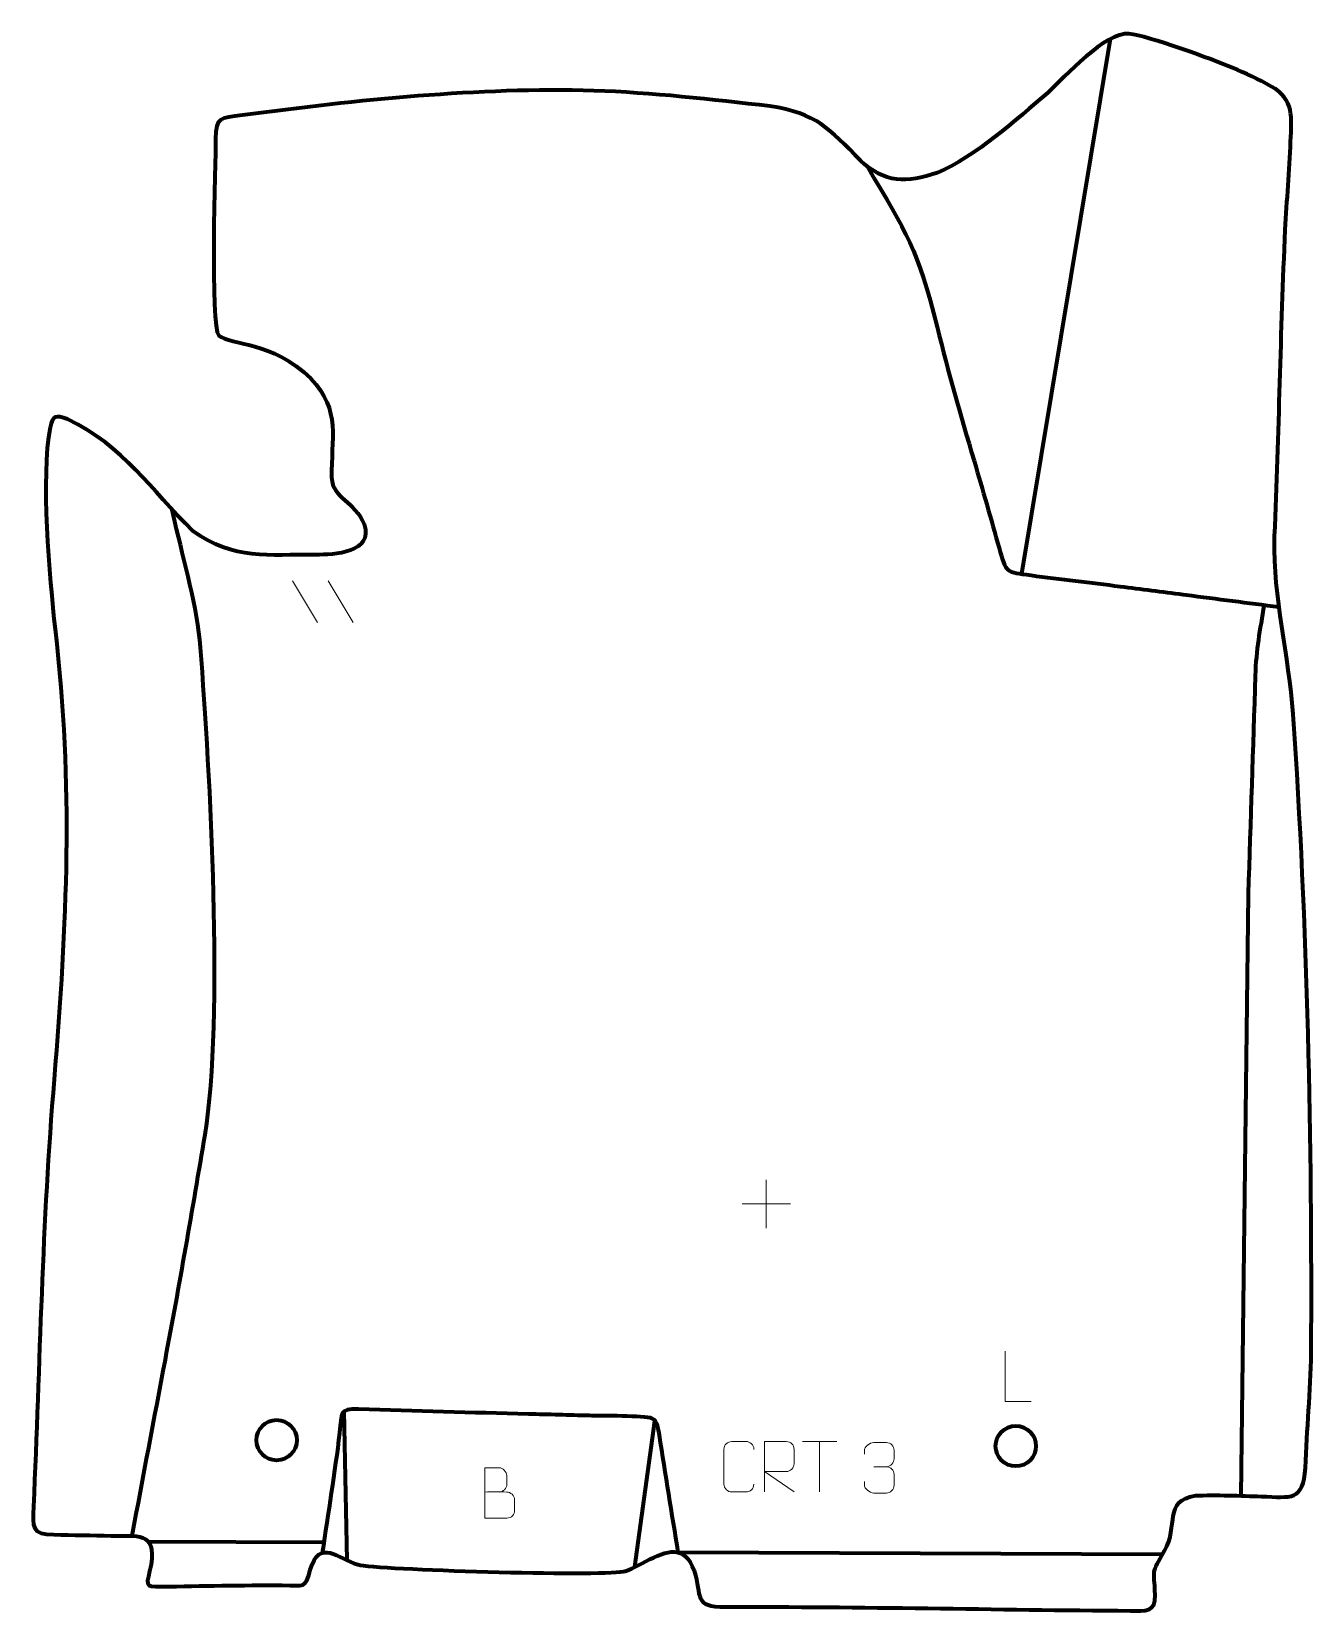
# Model space of a CAD drawing. Header units: millimetres. Extents: x -569 to 66, y -23 to 760.
import ezdxf

# ---------------------------------------------------------------- set-up
doc = ezdxf.new("R2010")
doc.units = ezdxf.units.MM
doc.header["$MEASUREMENT"] = 0
doc.layers.add('layer 1', color=7, linetype='Continuous')
doc.layers.add('layer 2', color=7, linetype='Continuous')

msp = doc.modelspace()

# ---------------------------------------------------------------- linework, layer by layer
at = {"layer": 'layer 1', "color": 142, "lineweight": 200}
for centre in [(-447.5244, 62.345), (-81.2088, 59.4165)]:
    msp.add_ellipse(centre, major_axis=(0, 10), ratio=1, dxfattribs=at)
at = {"layer": 'layer 1', "color": 142, "lineweight": 158}
for points in [[(-78.2412, 491.6375), (-78.2412, 491.6375), (-34.2244, 756.6213), (-34.2244, 756.6213)], [(-412.6055, 2.8244), (-412.6055, 2.8244), (-414.0586, 76.6575), (-414.0586, 76.6575)], [(-269.9373, -0.4687), (-269.9373, -0.4687), (-260.1348, 71.8378), (-260.1348, 71.8378)], [(-511.134, 12.0648), (-511.134, 12.0648), (-424.0881, 11.8456), (-424.0881, 11.8456)]]:
    msp.add_open_spline(points, degree=3, dxfattribs=at)
for points, knots in [([(-154.9413, 693.509), (-135.0661, 659.9494), (-129.88, 652.7788), (-120.2359, 613.9713), (-120.2359, 613.9713), (-114.5701, 591.1725), (-108.5828, 570.0301), (-101.8941, 547.5418), (-101.8941, 547.5418), (-97.6281, 533.1992), (-93.5116, 518.9008), (-89.5363, 504.4743), (-89.5363, 504.4743), (-86.0855, 491.9102), (-86.2616, 492.596), (-73.6743, 490.8649), (-73.6743, 490.8649), (-59.1123, 488.8622), (-44.1277, 487.243), (-29.4784, 485.356), (-29.4784, 485.356), (-19.0838, 484.017), (-8.6892, 482.6782), (1.7054, 481.3392), (1.7054, 481.3392), (1.7054, 481.3392), (3.1903, 481.1479), (3.1903, 481.1479), (3.1903, 481.1479), (18.5348, 479.1713), (33.8792, 477.1947), (49.2236, 475.2181)], [0, 0, 0, 0, 0.11111111, 0.11111111, 0.11111111, 0.11111111, 0.22222222, 0.22222222, 0.22222222, 0.22222222, 0.33333333, 0.33333333, 0.33333333, 0.33333333, 0.44444444, 0.44444444, 0.44444444, 0.44444444, 0.55555556, 0.55555556, 0.55555556, 0.55555556, 0.66666667, 0.66666667, 0.66666667, 0.66666667, 0.77777778, 0.77777778, 0.77777778, 0.77777778, 1, 1, 1, 1]), ([(-519.1139, 14.9144), (-513.631, 43.9862), (-508.1564, 73.0596), (-502.6651, 102.1298), (-502.6651, 102.1298), (-495.7178, 138.9079), (-489.0913, 176.7106), (-483.0086, 213.5615), (-483.0086, 213.5615), (-473.4349, 271.5625), (-480.489, 393.7761), (-485.2328, 455.0344), (-485.2328, 455.0344), (-486.7732, 474.9264), (-493.4615, 497.5757), (-497.9183, 517.5082), (-497.9183, 517.5082), (-497.9183, 517.5082), (-499.2123, 523.2956), (-499.2123, 523.2956)], [0, 0, 0, 0, 0.16666667, 0.16666667, 0.16666667, 0.16666667, 0.33333333, 0.33333333, 0.33333333, 0.33333333, 0.5, 0.5, 0.5, 0.5, 0.66666667, 0.66666667, 0.66666667, 0.66666667, 1, 1, 1, 1]), ([(41.8082, 476.1733), (39.7363, 463.5635), (37.8178, 454.1299), (37.4257, 441.1603), (37.4257, 441.1603), (36.3346, 405.0687), (35.1148, 368.9722), (33.9493, 332.882), (33.9493, 332.882), (33.9493, 332.882), (30.2487, 34.8124), (30.2487, 34.8124)], [0, 0, 0, 0, 0.25, 0.25, 0.25, 0.25, 0.5, 0.5, 0.5, 0.5, 1, 1, 1, 1]), ([(-8.6013, 5.6631), (-8.6013, 5.6631), (-248.4822, 6.7092), (-248.4822, 6.7092), (-248.4822, 6.7092), (-251.6676, 26.1116), (-254.7125, 45.5111), (-257.8541, 64.9071), (-257.8541, 64.9071), (-258.2732, 67.4943), (-258.7176, 72.0323), (-261.5103, 73.0844), (-261.5103, 73.0844), (-265.262, 74.4977), (-286.9292, 74.3596), (-292.5899, 74.5045), (-292.5899, 74.5045), (-302.6252, 74.7614), (-312.6606, 75.0183), (-322.6959, 75.2751), (-322.6959, 75.2751), (-350.8395, 75.993), (-378.7791, 76.7832), (-406.9172, 77.737), (-406.9172, 77.737), (-416.7282, 78.0696), (-415.1255, 75.9119), (-416.3248, 66.0272), (-416.3248, 66.0272), (-418.7195, 46.2914), (-421.9962, 26.1988), (-424.8684, 6.4821)], [0, 0, 0, 0, 0.11111111, 0.11111111, 0.11111111, 0.11111111, 0.22222222, 0.22222222, 0.22222222, 0.22222222, 0.33333333, 0.33333333, 0.33333333, 0.33333333, 0.44444444, 0.44444444, 0.44444444, 0.44444444, 0.55555556, 0.55555556, 0.55555556, 0.55555556, 0.66666667, 0.66666667, 0.66666667, 0.66666667, 0.77777778, 0.77777778, 0.77777778, 0.77777778, 1, 1, 1, 1])]:
    msp.add_open_spline(points, degree=3, knots=knots, dxfattribs=at)
at = {"layer": 'layer 1', "color": 250, "lineweight": 9}
for points in [[(-439.6786, 488.0853), (-439.6786, 488.0853), (-427.3143, 467.541), (-427.3143, 467.541)], [(-421.9487, 488.0853), (-421.9487, 488.0853), (-409.5844, 467.541), (-409.5844, 467.541)], [(-204.8965, 191.3519), (-204.8965, 191.3519), (-204.8965, 167.374), (-204.8965, 167.374)], [(-216.8854, 179.3629), (-216.8854, 179.3629), (-192.9075, 179.3629), (-192.9075, 179.3629)], [(-186.9315, 61.6413), (-186.9315, 61.6413), (-169.9443, 61.6413), (-169.9443, 61.6413)], [(-178.4377, 36.7113), (-178.4377, 36.7113), (-178.4377, 61.6648), (-178.4377, 61.6648)], [(-151.5361, 49.188), (-151.5361, 49.188), (-145.3397, 49.188), (-145.3397, 49.188)]]:
    msp.add_open_spline(points, degree=3, dxfattribs=at)
for points, knots in [([(-73.5385, 81.512), (-73.5385, 81.512), (-86.4876, 81.512), (-86.4876, 81.512), (-86.4876, 81.512), (-86.4876, 81.512), (-86.4876, 106.4656), (-86.4876, 106.4656)], [0, 0, 0, 0, 0.33333333, 0.33333333, 0.33333333, 0.33333333, 1, 1, 1, 1]), ([(-211.0149, 40.529), (-211.1547, 38.2056), (-212.8319, 36.726), (-214.9796, 36.7152), (-214.9796, 36.7152), (-217.3115, 36.7156), (-219.6434, 36.7156), (-221.9749, 36.7152), (-221.9749, 36.7152), (-223.8999, 36.6098), (-225.872, 38.4943), (-225.8608, 40.5116), (-225.8608, 40.5116), (-225.8604, 46.2817), (-225.8604, 52.0514), (-225.8608, 57.8207), (-225.8608, 57.8207), (-225.8566, 59.9588), (-224.1099, 61.678), (-221.9575, 61.6645), (-221.9575, 61.6645), (-219.6318, 61.6645), (-217.3057, 61.6645), (-214.9796, 61.6645), (-214.9796, 61.6645), (-213.033, 61.7), (-211.0416, 60.2085), (-211.0149, 57.7709)], [0, 0, 0, 0, 0.125, 0.125, 0.125, 0.125, 0.25, 0.25, 0.25, 0.25, 0.375, 0.375, 0.375, 0.375, 0.5, 0.5, 0.5, 0.5, 0.625, 0.625, 0.625, 0.625, 0.75, 0.75, 0.75, 0.75, 1, 1, 1, 1]), ([(-205.77, 36.7113), (-205.77, 36.7113), (-205.77, 61.6648), (-205.77, 61.6648), (-205.77, 61.6648), (-202.1752, 61.6648), (-198.5797, 61.6648), (-194.9845, 61.6648), (-194.9845, 61.6648), (-192.6592, 61.6271), (-191.1019, 60.1371), (-191.106, 57.7707), (-191.106, 57.7707), (-191.1064, 55.7352), (-191.1064, 52.6758), (-191.106, 50.6398), (-191.106, 50.6398), (-191.1125, 48.7643), (-192.9248, 46.8225), (-194.9343, 46.8034), (-194.9343, 46.8034), (-194.9343, 46.8034), (-205.77, 46.8034), (-205.77, 46.8034), (-205.77, 46.8034), (-205.77, 46.8034), (-191.1153, 36.7113), (-191.1153, 36.7113)], [0, 0, 0, 0, 0.125, 0.125, 0.125, 0.125, 0.25, 0.25, 0.25, 0.25, 0.375, 0.375, 0.375, 0.375, 0.5, 0.5, 0.5, 0.5, 0.625, 0.625, 0.625, 0.625, 0.75, 0.75, 0.75, 0.75, 1, 1, 1, 1]), ([(-156.2458, 55.4332), (-156.2458, 55.4332), (-156.2458, 57.2904), (-156.2458, 57.2904), (-156.2458, 57.2904), (-156.2601, 59.0323), (-153.5956, 61.1504), (-151.5365, 61.1277), (-151.5365, 61.1277), (-149.4724, 61.1277), (-147.4084, 61.1277), (-145.3447, 61.1277), (-145.3447, 61.1277), (-143.1502, 61.1365), (-141.5519, 59.2897), (-141.5075, 57.3776), (-141.5075, 57.3776), (-141.5079, 55.9425), (-141.5079, 54.5074), (-141.5075, 53.0719), (-141.5075, 53.0719), (-141.5561, 51.4184), (-143.1587, 49.1884), (-145.357, 49.1984), (-145.357, 49.1984), (-143.1533, 49.1872), (-141.5453, 47.384), (-141.4913, 45.3245), (-141.4913, 45.3245), (-141.4917, 43.5398), (-141.4917, 41.7551), (-141.4913, 39.97), (-141.4913, 39.97), (-141.4812, 37.9086), (-143.5361, 36.1455), (-145.357, 36.1536), (-145.357, 36.1536), (-147.4223, 36.1539), (-149.4875, 36.1539), (-151.5531, 36.1536), (-151.5531, 36.1536), (-153.7217, 36.1651), (-156.2527, 38.5653), (-156.2713, 40.0271), (-156.2713, 40.0271), (-156.2713, 40.0271), (-156.2713, 41.9357), (-156.2713, 41.9357)], [0, 0, 0, 0, 0.07692308, 0.07692308, 0.07692308, 0.07692308, 0.15384615, 0.15384615, 0.15384615, 0.15384615, 0.23076923, 0.23076923, 0.23076923, 0.23076923, 0.30769231, 0.30769231, 0.30769231, 0.30769231, 0.38461538, 0.38461538, 0.38461538, 0.38461538, 0.46153846, 0.46153846, 0.46153846, 0.46153846, 0.53846154, 0.53846154, 0.53846154, 0.53846154, 0.61538462, 0.61538462, 0.61538462, 0.61538462, 0.69230769, 0.69230769, 0.69230769, 0.69230769, 0.76923077, 0.76923077, 0.76923077, 0.76923077, 0.84615385, 0.84615385, 0.84615385, 0.84615385, 1, 1, 1, 1]), ([(-344.3507, 36.6662), (-340.7121, 36.6666), (-337.125, 36.6666), (-333.4856, 36.6662), (-333.4856, 36.6662), (-331.5102, 36.6489), (-329.5866, 34.9128), (-329.5866, 32.8632), (-329.5866, 32.8632), (-329.587, 31.7346), (-329.587, 28.6852), (-329.5866, 27.5563), (-329.5866, 27.5563), (-329.569, 25.6984), (-331.1111, 23.6845), (-333.4326, 23.7014), (-333.4326, 23.7014), (-337.0724, 23.7018), (-340.7118, 23.7018), (-344.3507, 23.7014), (-344.3507, 23.7014), (-344.3507, 32.0197), (-344.3507, 40.3375), (-344.3507, 48.655), (-344.3507, 48.655), (-341.977, 48.655), (-339.6029, 48.655), (-337.2287, 48.655), (-337.2287, 48.655), (-335.5479, 48.6726), (-333.4511, 46.7621), (-333.4334, 44.7997), (-333.4334, 44.7997), (-333.4338, 42.7336), (-333.4338, 42.5876), (-333.4334, 40.5211), (-333.4334, 40.5211), (-333.4161, 38.455), (-335.2706, 36.6489), (-337.2806, 36.6662)], [0, 0, 0, 0, 0.09090909, 0.09090909, 0.09090909, 0.09090909, 0.18181818, 0.18181818, 0.18181818, 0.18181818, 0.27272727, 0.27272727, 0.27272727, 0.27272727, 0.36363636, 0.36363636, 0.36363636, 0.36363636, 0.45454545, 0.45454545, 0.45454545, 0.45454545, 0.54545455, 0.54545455, 0.54545455, 0.54545455, 0.63636364, 0.63636364, 0.63636364, 0.63636364, 0.72727273, 0.72727273, 0.72727273, 0.72727273, 0.81818182, 0.81818182, 0.81818182, 0.81818182, 1, 1, 1, 1])]:
    msp.add_open_spline(points, degree=3, knots=knots, dxfattribs=at)
at = {"layer": 'layer 2', "color": 242, "lineweight": 158}
msp.add_open_spline([(-290.3242, 730.955), (-261.6233, 729.941), (-231.6553, 726.6282), (-203.091, 723.266), (-203.091, 723.266), (-179.8179, 719.6833), (-173.8502, 712.3453), (-158.2254, 696.332), (-158.2254, 696.332), (-146.3713, 685.1869), (-135.0522, 684.8612), (-120.1891, 690.3234), (-120.1891, 690.3234), (-100.9593, 698.2669), (-81.4247, 716.4788), (-65.3011, 729.968), (-65.3011, 729.968), (-57.1038, 737.8264), (-36.6293, 760.2226), (-25.1221, 759.1326), (-25.1221, 759.1326), (-15.862, 758.2555), (16.5533, 746.3102), (26.1542, 742.2938), (26.1542, 742.2938), (32.751, 739.5341), (39.1471, 736.5964), (45.3824, 733.0868), (45.3824, 733.0868), (56.9263, 726.476), (55.4171, 717.7643), (54.9825, 705.8472), (54.9825, 705.8472), (54.4489, 691.2155), (53.0793, 676.696), (52.3468, 662.0856), (52.3468, 662.0856), (49.9185, 611.5208), (49.3338, 560.8887), (47.0263, 510.3191), (47.0263, 510.3191), (47.0263, 510.3191), (46.9578, 508.8171), (46.9578, 508.8171), (46.9578, 508.8171), (46.363, 479.9283), (54.135, 451.1617), (56.2242, 422.0579), (56.2242, 422.0579), (63.4892, 317.2799), (65.7604, 210.5873), (65.1806, 105.5535), (65.1806, 105.5535), (64.9126, 86.4937), (62.9822, 67.7079), (62.3007, 48.6536), (62.3007, 48.6536), (61.3182, 31.9601), (55.2421, 34.0017), (40.5231, 34.4805), (40.5231, 34.4805), (30.3986, 34.7959), (17.7209, 35.3459), (7.8091, 34.869), (7.8091, 34.869), (-8.27, 32.3666), (-0.2865, 19.9482), (-7.5255, 7.5114), (-7.5255, 7.5114), (-14.356, -4.224), (-12.6189, -0.952), (-12.149, -14.3788), (-12.149, -14.3788), (-11.848, -22.979), (-16.8377, -22.2204), (-24.458, -22.1671), (-24.458, -22.1671), (-91.3425, -21.6991), (-158.1587, -20.0398), (-225.087, -20.2833), (-225.087, -20.2833), (-241.0632, -20.3414), (-236.7255, -15.1551), (-240.6623, -2.3007), (-240.6623, -2.3007), (-245.4247, 10.9572), (-254.205, 7.7109), (-264.4156, 2.3881), (-264.4156, 2.3881), (-270.7472, -0.9126), (-273.2154, -2.2587), (-275.7101, -2.7203), (-275.7101, -2.7203), (-288.6542, -5.1156), (-397.9802, -1.8441), (-407.2579, 0.721), (-407.2579, 0.721), (-417.1607, 3.4588), (-426.071, 14.1511), (-430.8436, -1.9727), (-430.8436, -1.9727), (-433.6602, -11.488), (-433.342, -9.5829), (-444.6924, -9.5268), (-444.6924, -9.5268), (-464.765, -9.4422), (-484.6003, -9.882), (-504.6485, -10.2061), (-504.6485, -10.2061), (-513.8882, -10.3541), (-511.7294, -9.4331), (-509.73, 0.818), (-509.73, 0.818), (-507.136, 17.1233), (-516.6197, 14.7506), (-529.4333, 15.0043), (-529.4333, 15.0043), (-538.9692, 15.1932), (-548.4446, 15.3625), (-557.978, 15.5274), (-557.978, 15.5274), (-568.9347, 15.717), (-568.5936, 19.1733), (-568.0289, 29.4012), (-568.0289, 29.4012), (-564.8391, 100.3538), (-563.7215, 170.0913), (-557.7895, 241.0354), (-557.7895, 241.0354), (-551.5078, 318.2942), (-548.1969, 386.6592), (-557.3019, 464.1038), (-557.3019, 464.1038), (-560.0859, 489.866), (-564.548, 539.6934), (-559.7612, 564.1126), (-559.7612, 564.1126), (-558.6329, 569.8686), (-556.9998, 570.4476), (-551.0935, 568.1359), (-551.0935, 568.1359), (-523.1051, 554.8612), (-510.0577, 533.1862), (-489.0232, 512.7821), (-489.0232, 512.7821), (-468.2571, 498.1531), (-451.9556, 501.2196), (-428.1183, 501.0402), (-428.1183, 501.0402), (-419.1083, 501.0182), (-399.4072, 501.903), (-404.1094, 516.1193), (-404.1094, 516.1193), (-408.8204, 527.8498), (-419.7242, 528.6687), (-420.2499, 539.2547), (-420.2499, 539.2547), (-420.6973, 558.5814), (-415.4032, 572.2767), (-430.6054, 588.4286), (-430.6054, 588.4286), (-449.8047, 607.2878), (-470.2519, 604.5938), (-476.1683, 609.7197), (-476.1683, 609.7197), (-480.6626, 613.6135), (-477.8218, 696.7995), (-477.7323, 707.0381), (-477.7323, 707.0381), (-477.6342, 718.249), (-475.5528, 717.246), (-464.451, 718.745), (-464.451, 718.745), (-407.8984, 726.3803), (-347.1183, 732.6074), (-290.3242, 730.955)], degree=3, knots=[0, 0, 0, 0, 0.02222222, 0.02222222, 0.02222222, 0.02222222, 0.04444444, 0.04444444, 0.04444444, 0.04444444, 0.06666667, 0.06666667, 0.06666667, 0.06666667, 0.08888889, 0.08888889, 0.08888889, 0.08888889, 0.11111111, 0.11111111, 0.11111111, 0.11111111, 0.13333333, 0.13333333, 0.13333333, 0.13333333, 0.15555556, 0.15555556, 0.15555556, 0.15555556, 0.17777778, 0.17777778, 0.17777778, 0.17777778, 0.2, 0.2, 0.2, 0.2, 0.22222222, 0.22222222, 0.22222222, 0.22222222, 0.24444444, 0.24444444, 0.24444444, 0.24444444, 0.26666667, 0.26666667, 0.26666667, 0.26666667, 0.28888889, 0.28888889, 0.28888889, 0.28888889, 0.31111111, 0.31111111, 0.31111111, 0.31111111, 0.33333333, 0.33333333, 0.33333333, 0.33333333, 0.35555556, 0.35555556, 0.35555556, 0.35555556, 0.37777778, 0.37777778, 0.37777778, 0.37777778, 0.4, 0.4, 0.4, 0.4, 0.42222222, 0.42222222, 0.42222222, 0.42222222, 0.44444444, 0.44444444, 0.44444444, 0.44444444, 0.46666667, 0.46666667, 0.46666667, 0.46666667, 0.48888889, 0.48888889, 0.48888889, 0.48888889, 0.51111111, 0.51111111, 0.51111111, 0.51111111, 0.53333333, 0.53333333, 0.53333333, 0.53333333, 0.55555556, 0.55555556, 0.55555556, 0.55555556, 0.57777778, 0.57777778, 0.57777778, 0.57777778, 0.6, 0.6, 0.6, 0.6, 0.62222222, 0.62222222, 0.62222222, 0.62222222, 0.64444444, 0.64444444, 0.64444444, 0.64444444, 0.66666667, 0.66666667, 0.66666667, 0.66666667, 0.68888889, 0.68888889, 0.68888889, 0.68888889, 0.71111111, 0.71111111, 0.71111111, 0.71111111, 0.73333333, 0.73333333, 0.73333333, 0.73333333, 0.75555556, 0.75555556, 0.75555556, 0.75555556, 0.77777778, 0.77777778, 0.77777778, 0.77777778, 0.8, 0.8, 0.8, 0.8, 0.82222222, 0.82222222, 0.82222222, 0.82222222, 0.84444444, 0.84444444, 0.84444444, 0.84444444, 0.86666667, 0.86666667, 0.86666667, 0.86666667, 0.88888889, 0.88888889, 0.88888889, 0.88888889, 0.91111111, 0.91111111, 0.91111111, 0.91111111, 0.93333333, 0.93333333, 0.93333333, 0.93333333, 0.95555556, 0.95555556, 0.95555556, 0.95555556, 1, 1, 1, 1], dxfattribs=at)

doc.saveas('drawing.dxf')
